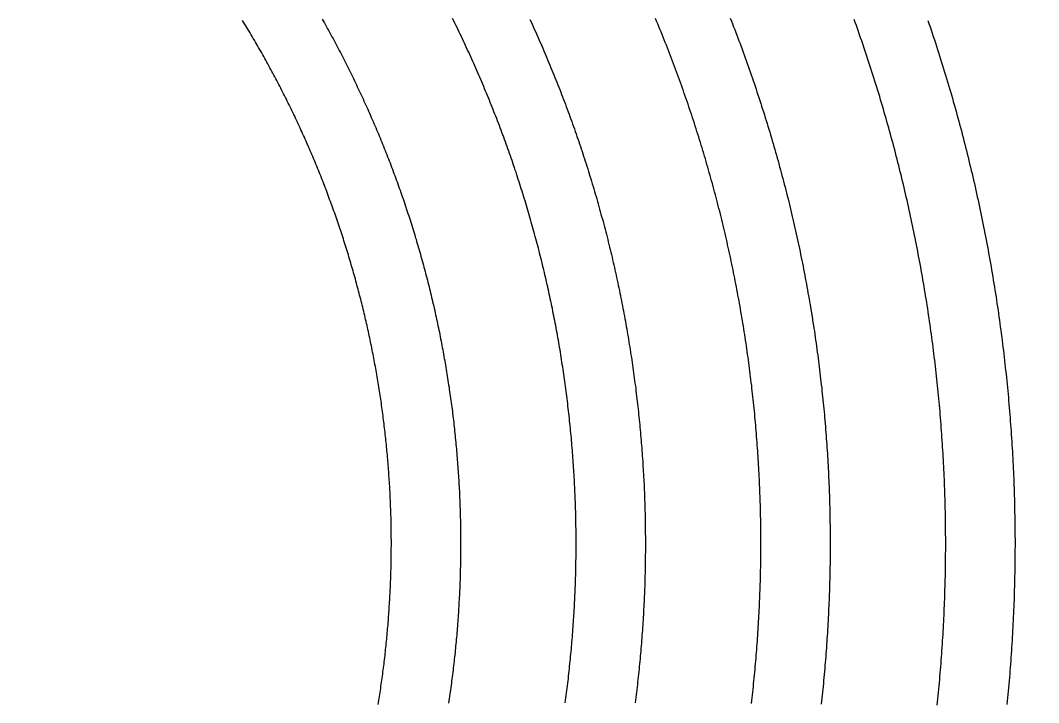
# Model space of a CAD drawing. Header units: inches. Extents: x -43479 to 56521, y -44741 to 59530.
# Drawn here: x -8655 to -6892, y 38943 to 40124 of the extents above; entities that cross this region are included whole.
import ezdxf

# ---------------------------------------------------------------- set-up
doc = ezdxf.new("R2010")
doc.units = ezdxf.units.IN
doc.header["$MEASUREMENT"] = 0

# ---------------------------------------------------------------- blocks, each defined once
blk = doc.blocks.new('kanishk_spiralEditV1')
for points in [[(107.7, 476.3), (105.8, 481.9), (103.9, 487.5), (102, 493), (100.2, 498.6), (98.3, 504.2), (96.5, 509.8), (94.6, 515.4), (92.8, 521), (91, 526.6), (89.2, 532.2), (87.5, 537.8), (85.7, 543.4), (83.9, 549), (82.2, 554.6), (80.5, 560.2), (78.7, 565.8), (77, 571.4), (75.3, 577.1), (73.6, 582.7), (72, 588.3), (70.3, 594), (68.7, 599.6), (67, 605.3), (65.4, 610.9), (63.8, 616.6), (62.2, 622.2), (60.6, 627.9), (59, 633.5), (57.4, 639.2), (55.9, 644.9), (54.4, 650.5), (52.8, 656.2), (51.3, 661.9), (49.8, 667.5), (48.3, 673.2), (46.8, 678.9), (45.4, 684.6), (43.9, 690.3), (42.4, 696), (41, 701.7), (39.6, 707.4), (38.2, 713.1), (36.8, 718.8), (35.4, 724.5), (34, 730.2), (32.7, 735.9), (31.3, 741.6), (30, 747.3), (28.6, 753), (27.3, 758.8), (26, 764.5), (24.7, 770.2), (23.5, 775.9), (22.2, 781.7), (20.9, 787.4), (19.7, 793.1), (18.5, 798.9), (17.2, 804.6), (16, 810.4), (14.8, 816.1), (13.7, 821.9), (12.5, 827.6), (11.3, 833.4), (10.2, 839.1), (9.1, 844.9), (7.9, 850.6), (6.8, 856.4), (5.7, 862.2), (4.6, 867.9), (3.6, 873.7), (2.5, 879.5), (1.5, 885.2), (0.4, 891), (-0.6, 896.8), (-1.6, 902.6), (-2.6, 908.3), (-3.6, 914.1), (-4.6, 919.9), (-5.5, 925.7), (-6.5, 931.5), (-7.4, 937.3), (-8.4, 943), (-9.3, 948.8), (-10.2, 954.6), (-11.1, 960.4), (-11.9, 966.2), (-12.8, 972), (-13.7, 977.8), (-14.5, 983.6), (-15.3, 989.4), (-16.2, 995.2), (-17, 1001), (-17.7, 1006.8), (-18.5, 1012.6), (-19.3, 1018.4), (-20.1, 1024.3), (-20.8, 1030.1), (-21.5, 1035.9), (-22.3, 1041.7), (-23, 1047.5), (-23.7, 1053.3), (-24.3, 1059.2), (-25, 1065), (-25.7, 1070.8), (-26.3, 1076.6), (-26.9, 1082.4), (-27.6, 1088.3), (-28.2, 1094.1), (-28.8, 1099.9), (-29.4, 1105.7), (-29.9, 1111.6), (-30.5, 1117.4), (-31, 1123.2), (-31.6, 1129.1), (-32.1, 1134.9), (-32.6, 1140.7), (-33.1, 1146.6), (-33.6, 1152.4), (-34.1, 1158.2), (-34.5, 1164.1), (-35, 1169.9), (-35.4, 1175.7), (-35.9, 1181.6), (-36.3, 1187.4), (-36.7, 1193.3), (-37.1, 1199.1), (-37.4, 1204.9), (-37.8, 1210.8), (-38.2, 1216.6), (-38.5, 1222.5), (-38.8, 1228.3), (-39.1, 1234.2), (-39.4, 1240), (-39.7, 1245.8), (-40, 1251.7), (-40.3, 1257.5), (-40.5, 1263.4), (-40.8, 1269.2), (-41, 1275.1), (-41.2, 1280.9), (-41.4, 1286.8), (-41.6, 1292.6), (-41.8, 1298.5), (-42, 1304.3), (-42.1, 1310.2), (-42.3, 1316), (-42.4, 1321.8), (-42.5, 1327.7), (-42.6, 1333.5), (-42.7, 1339.4), (-42.8, 1345.2), (-42.9, 1351.1), (-43, 1356.9), (-43, 1362.8), (-43, 1368.6), (-43.1, 1374.5), (-43.1, 1380.3), (-43.1, 1386.2), (-43, 1392), (-43, 1397.9), (-43, 1403.7), (-42.9, 1409.5), (-42.9, 1415.4), (-42.8, 1421.2), (-42.7, 1427.1), (-42.6, 1432.9), (-42.5, 1438.8), (-42.4, 1444.6), (-42.2, 1450.4), (-42.1, 1456.3), (-41.9, 1462.1), (-41.7, 1468), (-41.6, 1473.8), (-41.4, 1479.7), (-41.1, 1485.5), (-40.9, 1491.3), (-40.7, 1497.2), (-40.4, 1503), (-40.2, 1508.8), (-39.9, 1514.7), (-39.6, 1520.5), (-39.3, 1526.3), (-39, 1532.2), (-38.7, 1538), (-38.4, 1543.8), (-38, 1549.7), (-37.7, 1555.5), (-37.3, 1561.3), (-36.9, 1567.1), (-36.5, 1573), (-36.1, 1578.8), (-35.7, 1584.6), (-35.3, 1590.4), (-34.8, 1596.3), (-34.4, 1602.1), (-33.9, 1607.9), (-33.4, 1613.7), (-32.9, 1619.5), (-32.4, 1625.4), (-31.9, 1631.2), (-31.4, 1637), (-30.8, 1642.8), (-30.3, 1648.6), (-29.7, 1654.4), (-29.2, 1660.2)], [(449.8, 472.8), (447.9, 477.6), (446, 482.5), (444.1, 487.3), (442.2, 492.2), (440.4, 497.1), (438.5, 501.9), (436.7, 506.8), (434.8, 511.7), (433, 516.6), (431.2, 521.5), (429.4, 526.4), (427.6, 531.3), (425.8, 536.2), (424, 541.1), (422.3, 546), (420.5, 550.9), (418.8, 555.8), (417, 560.7), (415.3, 565.6), (413.6, 570.6), (411.9, 575.5), (410.2, 580.4), (408.5, 585.3), (406.9, 590.3), (405.2, 595.2), (403.6, 600.2), (401.9, 605.1), (400.3, 610.1), (398.7, 615), (397.1, 620), (395.5, 624.9), (393.9, 629.9), (392.3, 634.9), (390.7, 639.8), (389.2, 644.8), (387.6, 649.8), (386.1, 654.7), (384.6, 659.7), (383.1, 664.7), (381.6, 669.7), (380.1, 674.7), (378.6, 679.7), (377.1, 684.7), (375.7, 689.7), (374.2, 694.7), (372.8, 699.7), (371.3, 704.7), (369.9, 709.7), (368.5, 714.7), (367.1, 719.7), (365.7, 724.7), (364.4, 729.7), (363, 734.8), (361.6, 739.8), (360.3, 744.8), (359, 749.9), (357.6, 754.9), (356.3, 759.9), (355, 765), (353.7, 770), (352.5, 775), (351.2, 780.1), (349.9, 785.1), (348.7, 790.2), (347.4, 795.2), (346.2, 800.3), (345, 805.4), (343.8, 810.4), (342.6, 815.5), (341.4, 820.5), (340.2, 825.6), (339.1, 830.7), (337.9, 835.7), (336.8, 840.8), (335.7, 845.9), (334.5, 851), (333.4, 856.1), (332.3, 861.1), (331.2, 866.2), (330.2, 871.3), (329.1, 876.4), (328, 881.5), (327, 886.6), (326, 891.7), (324.9, 896.8), (323.9, 901.9), (322.9, 907), (321.9, 912.1), (320.9, 917.2), (320, 922.3), (319, 927.4), (318.1, 932.5), (317.1, 937.6), (316.2, 942.7), (315.3, 947.8), (314.4, 952.9), (313.5, 958.1), (312.6, 963.2), (311.7, 968.3), (310.9, 973.4), (310, 978.5), (309.2, 983.7), (308.3, 988.8), (307.5, 993.9), (306.7, 999), (305.9, 1004.2), (305.1, 1009.3), (304.3, 1014.4), (303.6, 1019.6), (302.8, 1024.7), (302.1, 1029.9), (301.3, 1035), (300.6, 1040.1), (299.9, 1045.3), (299.2, 1050.4), (298.5, 1055.6), (297.8, 1060.7), (297.2, 1065.9), (296.5, 1071), (295.9, 1076.2), (295.2, 1081.3), (294.6, 1086.5), (294, 1091.6), (293.4, 1096.8), (292.8, 1101.9), (292.2, 1107.1), (291.6, 1112.2), (291.1, 1117.4), (290.5, 1122.5), (290, 1127.7), (289.5, 1132.9), (288.9, 1138), (288.4, 1143.2), (287.9, 1148.4), (287.5, 1153.5), (287, 1158.7), (286.5, 1163.8), (286.1, 1169), (285.6, 1174.2), (285.2, 1179.3), (284.8, 1184.5), (284.4, 1189.7), (284, 1194.9), (283.6, 1200), (283.2, 1205.2), (282.8, 1210.4), (282.5, 1215.5), (282.1, 1220.7), (281.8, 1225.9), (281.5, 1231.1), (281.2, 1236.2), (280.9, 1241.4), (280.6, 1246.6), (280.3, 1251.7), (280, 1256.9), (279.8, 1262.1), (279.5, 1267.3), (279.3, 1272.5), (279.1, 1277.6), (278.9, 1282.8), (278.7, 1288), (278.5, 1293.2), (278.3, 1298.3), (278.1, 1303.5), (278, 1308.7), (277.8, 1313.9), (277.7, 1319), (277.5, 1324.2), (277.4, 1329.4), (277.3, 1334.6), (277.2, 1339.8), (277.2, 1344.9), (277.1, 1350.1), (277, 1355.3), (277, 1360.5), (276.9, 1365.6), (276.9, 1370.8), (276.9, 1376), (276.9, 1381.2), (276.9, 1386.3), (276.9, 1391.5), (276.9, 1396.7), (277, 1401.9), (277, 1407), (277.1, 1412.2), (277.1, 1417.4), (277.2, 1422.6), (277.3, 1427.7), (277.4, 1432.9), (277.5, 1438.1), (277.6, 1443.3), (277.8, 1448.4), (277.9, 1453.6), (278.1, 1458.8), (278.2, 1464), (278.4, 1469.1), (278.6, 1474.3), (278.8, 1479.5), (279, 1484.6), (279.2, 1489.8), (279.5, 1495), (279.7, 1500.1), (280, 1505.3), (280.2, 1510.5), (280.5, 1515.6), (280.8, 1520.8), (281.1, 1525.9), (281.4, 1531.1), (281.7, 1536.3), (282, 1541.4), (282.4, 1546.6), (282.7, 1551.7), (283.1, 1556.9), (283.4, 1562), (283.8, 1567.2), (284.2, 1572.4), (284.6, 1577.5), (285, 1582.7), (285.5, 1587.8), (285.9, 1593), (286.3, 1598.1), (286.8, 1603.3), (287.3, 1608.4), (287.8, 1613.5), (288.2, 1618.7), (288.7, 1623.8), (289.3, 1629), (289.8, 1634.1), (290.3, 1639.2), (290.9, 1644.4), (291.4, 1649.5), (292, 1654.7), (292.6, 1659.8)], [(796.8, 474.8), (794.8, 478.9), (793, 483.1), (791.1, 487.2), (789.2, 491.3), (787.3, 495.5), (785.4, 499.6), (783.6, 503.8), (781.7, 508), (779.9, 512.1), (778.1, 516.3), (776.3, 520.5), (774.5, 524.6), (772.7, 528.8), (770.9, 533), (769.1, 537.2), (767.3, 541.4), (765.5, 545.6), (763.8, 549.8), (762, 554), (760.3, 558.2), (758.6, 562.4), (756.8, 566.6), (755.1, 570.8), (753.4, 575), (751.7, 579.2), (750, 583.5), (748.4, 587.7), (746.7, 591.9), (745, 596.1), (743.4, 600.4), (741.8, 604.6), (740.1, 608.9), (738.5, 613.1), (736.9, 617.4), (735.3, 621.6), (733.7, 625.9), (732.1, 630.1), (730.5, 634.4), (729, 638.7), (727.4, 642.9), (725.8, 647.2), (724.3, 651.5), (722.8, 655.7), (721.2, 660), (719.7, 664.3), (718.2, 668.6), (716.7, 672.9), (715.2, 677.2), (713.8, 681.5), (712.3, 685.8), (710.8, 690.1), (709.4, 694.4), (707.9, 698.7), (706.5, 703), (705.1, 707.3), (703.7, 711.6), (702.3, 715.9), (700.9, 720.2), (699.5, 724.6), (698.1, 728.9), (696.7, 733.2), (695.4, 737.6), (694, 741.9), (692.7, 746.2), (691.3, 750.6), (690, 754.9), (688.7, 759.2), (687.4, 763.6), (686.1, 767.9), (684.8, 772.3), (683.5, 776.6), (682.3, 781), (681, 785.4), (679.8, 789.7), (678.5, 794.1), (677.3, 798.4), (676.1, 802.8), (674.9, 807.2), (673.7, 811.6), (672.5, 815.9), (671.3, 820.3), (670.1, 824.7), (668.9, 829.1), (667.8, 833.5), (666.6, 837.8), (665.5, 842.2), (664.4, 846.6), (663.2, 851), (662.1, 855.4), (661, 859.8), (659.9, 864.2), (658.8, 868.6), (657.8, 873), (656.7, 877.4), (655.7, 881.8), (654.6, 886.2), (653.6, 890.6), (652.5, 895.1), (651.5, 899.5), (650.5, 903.9), (649.5, 908.3), (648.5, 912.7), (647.5, 917.1), (646.6, 921.6), (645.6, 926), (644.7, 930.4), (643.7, 934.9), (642.8, 939.3), (641.9, 943.7), (640.9, 948.2), (640, 952.6), (639.1, 957), (638.2, 961.5), (637.4, 965.9), (636.5, 970.4), (635.6, 974.8), (634.8, 979.2), (633.9, 983.7), (633.1, 988.1), (632.3, 992.6), (631.5, 997), (630.7, 1001.5), (629.9, 1006), (629.1, 1010.4), (628.3, 1014.9), (627.6, 1019.3), (626.8, 1023.8), (626, 1028.3), (625.3, 1032.7), (624.6, 1037.2), (623.9, 1041.6), (623.2, 1046.1), (622.5, 1050.6), (621.8, 1055.1), (621.1, 1059.5), (620.4, 1064), (619.7, 1068.5), (619.1, 1072.9), (618.4, 1077.4), (617.8, 1081.9), (617.2, 1086.4), (616.6, 1090.9), (616, 1095.3), (615.4, 1099.8), (614.8, 1104.3), (614.2, 1108.8), (613.6, 1113.3), (613.1, 1117.8), (612.5, 1122.2), (612, 1126.7), (611.5, 1131.2), (610.9, 1135.7), (610.4, 1140.2), (609.9, 1144.7), (609.4, 1149.2), (608.9, 1153.7), (608.5, 1158.2), (608, 1162.7), (607.5, 1167.1), (607.1, 1171.6), (606.7, 1176.1), (606.2, 1180.6), (605.8, 1185.1), (605.4, 1189.6), (605, 1194.1), (604.6, 1198.6), (604.2, 1203.1), (603.9, 1207.6), (603.5, 1212.1), (603.2, 1216.6), (602.8, 1221.1), (602.5, 1225.6), (602.2, 1230.1), (601.8, 1234.6), (601.5, 1239.1), (601.2, 1243.6), (601, 1248.2), (600.7, 1252.7), (600.4, 1257.2), (600.2, 1261.7), (599.9, 1266.2), (599.7, 1270.7), (599.4, 1275.2), (599.2, 1279.7), (599, 1284.2), (598.8, 1288.7), (598.6, 1293.2), (598.4, 1297.7), (598.3, 1302.2), (598.1, 1306.7), (598, 1311.2), (597.8, 1315.8), (597.7, 1320.3), (597.6, 1324.8), (597.4, 1329.3), (597.3, 1333.8), (597.2, 1338.3), (597.1, 1342.8), (597.1, 1347.3), (597, 1351.8), (596.9, 1356.3), (596.9, 1360.8), (596.9, 1365.3), (596.8, 1369.8), (596.8, 1374.4), (596.8, 1378.9), (596.8, 1383.4), (596.8, 1387.9), (596.8, 1392.4), (596.8, 1396.9), (596.9, 1401.4), (596.9, 1405.9), (597, 1410.4), (597, 1414.9), (597.1, 1419.4), (597.2, 1423.9), (597.3, 1428.4), (597.4, 1432.9), (597.5, 1437.4), (597.6, 1441.9), (597.8, 1446.4), (597.9, 1450.9), (598, 1455.4), (598.2, 1459.9), (598.4, 1464.4), (598.5, 1468.9), (598.7, 1473.4), (598.9, 1477.9), (599.1, 1482.4), (599.4, 1486.9), (599.6, 1491.4), (599.8, 1495.9), (600.1, 1500.4), (600.3, 1504.9), (600.6, 1509.4), (600.8, 1513.9), (601.1, 1518.4), (601.4, 1522.9), (601.7, 1527.4), (602, 1531.8), (602.3, 1536.3), (602.7, 1540.8), (603, 1545.3), (603.4, 1549.8), (603.7, 1554.3), (604.1, 1558.8), (604.4, 1563.2), (604.8, 1567.7), (605.2, 1572.2), (605.6, 1576.7), (606, 1581.2), (606.5, 1585.6), (606.9, 1590.1), (607.3, 1594.6), (607.8, 1599.1), (608.2, 1603.5), (608.7, 1608), (609.2, 1612.5), (609.7, 1616.9), (610.2, 1621.4), (610.7, 1625.9), (611.2, 1630.3), (611.7, 1634.8), (612.2, 1639.3), (612.8, 1643.7), (613.3, 1648.2), (613.9, 1652.6), (614.5, 1657.1)], [(1156.4, 474), (1154.5, 477.3), (1152.6, 480.7), (1150.7, 484.1), (1148.8, 487.5), (1146.9, 490.9), (1145.1, 494.3), (1143.2, 497.8), (1141.3, 501.2), (1139.5, 504.6), (1137.6, 508), (1135.8, 511.4), (1133.9, 514.9), (1132.1, 518.3), (1130.3, 521.7), (1128.5, 525.2), (1126.7, 528.6), (1124.9, 532.1), (1123.1, 535.5), (1121.3, 539), (1119.5, 542.4), (1117.8, 545.9), (1116, 549.4), (1114.3, 552.8), (1112.5, 556.3), (1110.8, 559.8), (1109, 563.3), (1107.3, 566.7), (1105.6, 570.2), (1103.9, 573.7), (1102.2, 577.2), (1100.5, 580.7), (1098.8, 584.2), (1097.1, 587.7), (1095.5, 591.2), (1093.8, 594.7), (1092.1, 598.2), (1090.5, 601.8), (1088.9, 605.3), (1087.2, 608.8), (1085.6, 612.3), (1084, 615.9), (1082.4, 619.4), (1080.8, 622.9), (1079.2, 626.5), (1077.6, 630), (1076, 633.6), (1074.4, 637.1), (1072.8, 640.7), (1071.3, 644.2), (1069.7, 647.8), (1068.2, 651.3), (1066.7, 654.9), (1065.1, 658.5), (1063.6, 662), (1062.1, 665.6), (1060.6, 669.2), (1059.1, 672.8), (1057.6, 676.3), (1056.1, 679.9), (1054.6, 683.5), (1053.2, 687.1), (1051.7, 690.7), (1050.3, 694.3), (1048.8, 697.9), (1047.4, 701.5), (1045.9, 705.1), (1044.5, 708.7), (1043.1, 712.3), (1041.7, 715.9), (1040.3, 719.5), (1038.9, 723.1), (1037.5, 726.8), (1036.1, 730.4), (1034.8, 734), (1033.4, 737.6), (1032.1, 741.3), (1030.7, 744.9), (1029.4, 748.5), (1028, 752.2), (1026.7, 755.8), (1025.4, 759.5), (1024.1, 763.1), (1022.8, 766.8), (1021.5, 770.4), (1020.2, 774.1), (1019, 777.7), (1017.7, 781.4), (1016.4, 785), (1015.2, 788.7), (1013.9, 792.4), (1012.7, 796), (1011.5, 799.7), (1010.2, 803.4), (1009, 807.1), (1007.8, 810.7), (1006.6, 814.4), (1005.4, 818.1), (1004.2, 821.8), (1003.1, 825.5), (1001.9, 829.2), (1000.7, 832.9), (999.6, 836.6), (998.4, 840.3), (997.3, 844), (996.2, 847.7), (995.1, 851.4), (993.9, 855.1), (992.8, 858.8), (991.7, 862.5), (990.7, 866.2), (989.6, 869.9), (988.5, 873.6), (987.4, 877.3), (986.4, 881.1), (985.3, 884.8), (984.3, 888.5), (983.2, 892.2), (982.2, 895.9), (981.2, 899.7), (980.2, 903.4), (979.2, 907.1), (978.2, 910.9), (977.2, 914.6), (976.2, 918.3), (975.3, 922.1), (974.3, 925.8), (973.3, 929.6), (972.4, 933.3), (971.4, 937.1), (970.5, 940.8), (969.6, 944.6), (968.7, 948.3), (967.8, 952.1), (966.9, 955.8), (966, 959.6), (965.1, 963.3), (964.2, 967.1), (963.3, 970.9), (962.5, 974.6), (961.6, 978.4), (960.8, 982.2), (960, 985.9), (959.1, 989.7), (958.3, 993.5), (957.5, 997.3), (956.7, 1001), (955.9, 1004.8), (955.1, 1008.6), (954.3, 1012.4), (953.5, 1016.1), (952.8, 1019.9), (952, 1023.7), (951.3, 1027.5), (950.5, 1031.3), (949.8, 1035.1), (949.1, 1038.9), (948.4, 1042.6), (947.6, 1046.4), (946.9, 1050.2), (946.3, 1054), (945.6, 1057.8), (944.9, 1061.6), (944.2, 1065.4), (943.6, 1069.2), (942.9, 1073), (942.3, 1076.8), (941.6, 1080.6), (941, 1084.4), (940.4, 1088.2), (939.8, 1092), (939.2, 1095.8), (938.6, 1099.6), (938, 1103.4), (937.4, 1107.2), (936.8, 1111.1), (936.3, 1114.9), (935.7, 1118.7), (935.1, 1122.5), (934.6, 1126.3), (934.1, 1130.1), (933.5, 1133.9), (933, 1137.8), (932.5, 1141.6), (932, 1145.4), (931.5, 1149.2), (931, 1153), (930.6, 1156.9), (930.1, 1160.7), (929.6, 1164.5), (929.2, 1168.3), (928.7, 1172.1), (928.3, 1176), (927.9, 1179.8), (927.5, 1183.6), (927, 1187.4), (926.6, 1191.3), (926.2, 1195.1), (925.9, 1198.9), (925.5, 1202.8), (925.1, 1206.6), (924.7, 1210.4), (924.4, 1214.2), (924, 1218.1), (923.7, 1221.9), (923.4, 1225.7), (923, 1229.6), (922.7, 1233.4), (922.4, 1237.2), (922.1, 1241.1), (921.8, 1244.9), (921.5, 1248.7), (921.3, 1252.6), (921, 1256.4), (920.7, 1260.3), (920.5, 1264.1), (920.2, 1267.9), (920, 1271.8), (919.8, 1275.6), (919.6, 1279.4), (919.3, 1283.3), (919.1, 1287.1), (918.9, 1290.9), (918.8, 1294.8), (918.6, 1298.6), (918.4, 1302.5), (918.2, 1306.3), (918.1, 1310.1), (917.9, 1314), (917.8, 1317.8), (917.7, 1321.7), (917.6, 1325.5), (917.4, 1329.3), (917.3, 1333.2), (917.2, 1337), (917.1, 1340.8), (917.1, 1344.7), (917, 1348.5), (916.9, 1352.4), (916.9, 1356.2), (916.8, 1360), (916.8, 1363.9), (916.7, 1367.7), (916.7, 1371.6), (916.7, 1375.4), (916.7, 1379.2), (916.7, 1383.1), (916.7, 1386.9), (916.7, 1390.7), (916.7, 1394.6), (916.8, 1398.4), (916.8, 1402.2), (916.8, 1406.1), (916.9, 1409.9), (917, 1413.8), (917, 1417.6), (917.1, 1421.4), (917.2, 1425.3), (917.3, 1429.1), (917.4, 1432.9), (917.5, 1436.8), (917.6, 1440.6), (917.7, 1444.4), (917.9, 1448.2), (918, 1452.1), (918.2, 1455.9), (918.3, 1459.7), (918.5, 1463.6), (918.7, 1467.4), (918.9, 1471.2), (919, 1475), (919.2, 1478.9), (919.5, 1482.7), (919.7, 1486.5), (919.9, 1490.4), (920.1, 1494.2), (920.4, 1498), (920.6, 1501.8), (920.9, 1505.6), (921.1, 1509.5), (921.4, 1513.3), (921.7, 1517.1), (922, 1520.9), (922.3, 1524.7), (922.6, 1528.6), (922.9, 1532.4), (923.2, 1536.2), (923.5, 1540), (923.9, 1543.8), (924.2, 1547.6), (924.5, 1551.4), (924.9, 1555.2), (925.3, 1559.1), (925.6, 1562.9), (926, 1566.7), (926.4, 1570.5), (926.8, 1574.3), (927.2, 1578.1), (927.6, 1581.9), (928.1, 1585.7), (928.5, 1589.5), (928.9, 1593.3), (929.4, 1597.1), (929.8, 1600.9), (930.3, 1604.7), (930.8, 1608.5), (931.2, 1612.3), (931.7, 1616.1), (932.2, 1619.9), (932.7, 1623.6), (933.2, 1627.4), (933.7, 1631.2), (934.3, 1635), (934.8, 1638.8), (935.3, 1642.6), (935.9, 1646.4), (936.5, 1650.1), (937, 1653.9), (937.6, 1657.7)], [(1059.5, 1660.5), (1058.9, 1657), (1058.3, 1653.5), (1057.8, 1650), (1057.2, 1646.4), (1056.7, 1642.9), (1056.1, 1639.4), (1055.6, 1635.9), (1055.1, 1632.3), (1054.6, 1628.8), (1054, 1625.3), (1053.5, 1621.7), (1053, 1618.2), (1052.5, 1614.6), (1052.1, 1611.1), (1051.6, 1607.6), (1051.1, 1604), (1050.7, 1600.5), (1050.2, 1596.9), (1049.8, 1593.4), (1049.3, 1589.8), (1048.9, 1586.3), (1048.5, 1582.8), (1048, 1579.2), (1047.6, 1575.7), (1047.2, 1572.1), (1046.8, 1568.5), (1046.5, 1565), (1046.1, 1561.4), (1045.7, 1557.9), (1045.3, 1554.3), (1045, 1550.8), (1044.6, 1547.2), (1044.3, 1543.7), (1044, 1540.1), (1043.6, 1536.5), (1043.3, 1533), (1043, 1529.4), (1042.7, 1525.8), (1042.4, 1522.3), (1042.1, 1518.7), (1041.8, 1515.1), (1041.5, 1511.6), (1041.3, 1508), (1041, 1504.4), (1040.8, 1500.9), (1040.5, 1497.3), (1040.3, 1493.7), (1040.1, 1490.2), (1039.8, 1486.6), (1039.6, 1483), (1039.4, 1479.4), (1039.2, 1475.9), (1039, 1472.3), (1038.8, 1468.7), (1038.7, 1465.1), (1038.5, 1461.6), (1038.3, 1458), (1038.2, 1454.4), (1038, 1450.8), (1037.9, 1447.2), (1037.7, 1443.7), (1037.6, 1440.1), (1037.5, 1436.5), (1037.4, 1432.9), (1037.3, 1429.3), (1037.2, 1425.8), (1037.1, 1422.2), (1037, 1418.6), (1037, 1415), (1036.9, 1411.4), (1036.8, 1407.8), (1036.8, 1404.3), (1036.7, 1400.7), (1036.7, 1397.1), (1036.7, 1393.5), (1036.7, 1389.9), (1036.6, 1386.3), (1036.6, 1382.7), (1036.6, 1379.2), (1036.6, 1375.6), (1036.7, 1372), (1036.7, 1368.4), (1036.7, 1364.8), (1036.8, 1361.2), (1036.8, 1357.6), (1036.9, 1354), (1036.9, 1350.5), (1037, 1346.9), (1037.1, 1343.3), (1037.2, 1339.7), (1037.2, 1336.1), (1037.3, 1332.5), (1037.5, 1328.9), (1037.6, 1325.3), (1037.7, 1321.8), (1037.8, 1318.2), (1038, 1314.6), (1038.1, 1311), (1038.3, 1307.4), (1038.4, 1303.8), (1038.6, 1300.2), (1038.8, 1296.6), (1038.9, 1293.1), (1039.1, 1289.5), (1039.3, 1285.9), (1039.5, 1282.3), (1039.8, 1278.7), (1040, 1275.1), (1040.2, 1271.5), (1040.4, 1268), (1040.7, 1264.4), (1040.9, 1260.8), (1041.2, 1257.2), (1041.5, 1253.6), (1041.7, 1250), (1042, 1246.5), (1042.3, 1242.9), (1042.6, 1239.3), (1042.9, 1235.7), (1043.2, 1232.1), (1043.5, 1228.5), (1043.9, 1225), (1044.2, 1221.4), (1044.5, 1217.8), (1044.9, 1214.2), (1045.2, 1210.6), (1045.6, 1207.1), (1046, 1203.5), (1046.3, 1199.9), (1046.7, 1196.3), (1047.1, 1192.8), (1047.5, 1189.2), (1047.9, 1185.6), (1048.3, 1182), (1048.8, 1178.5), (1049.2, 1174.9), (1049.6, 1171.3), (1050.1, 1167.7), (1050.5, 1164.2), (1051, 1160.6), (1051.5, 1157), (1051.9, 1153.5), (1052.4, 1149.9), (1052.9, 1146.3), (1053.4, 1142.8), (1053.9, 1139.2), (1054.4, 1135.6), (1055, 1132.1), (1055.5, 1128.5), (1056, 1124.9), (1056.6, 1121.4), (1057.1, 1117.8), (1057.7, 1114.3), (1058.2, 1110.7), (1058.8, 1107.1), (1059.4, 1103.6), (1060, 1100), (1060.6, 1096.5), (1061.2, 1092.9), (1061.8, 1089.4), (1062.4, 1085.8), (1063, 1082.3), (1063.7, 1078.7), (1064.3, 1075.2), (1065, 1071.6), (1065.6, 1068.1), (1066.3, 1064.5), (1067, 1061), (1067.6, 1057.5), (1068.3, 1053.9), (1069, 1050.4), (1069.7, 1046.8), (1070.4, 1043.3), (1071.1, 1039.8), (1071.9, 1036.2), (1072.6, 1032.7), (1073.3, 1029.2), (1074.1, 1025.6), (1074.8, 1022.1), (1075.6, 1018.6), (1076.4, 1015), (1077.1, 1011.5), (1077.9, 1008), (1078.7, 1004.5), (1079.5, 1001), (1080.3, 997.4), (1081.1, 993.9), (1082, 990.4), (1082.8, 986.9), (1083.6, 983.4), (1084.5, 979.9), (1085.3, 976.4), (1086.2, 972.8), (1087, 969.3), (1087.9, 965.8), (1088.8, 962.3), (1089.7, 958.8), (1090.6, 955.3), (1091.5, 951.8), (1092.4, 948.3), (1093.3, 944.8), (1094.2, 941.3), (1095.1, 937.9), (1096.1, 934.4), (1097, 930.9), (1098, 927.4), (1098.9, 923.9), (1099.9, 920.4), (1100.9, 916.9), (1101.9, 913.5), (1102.9, 910), (1103.9, 906.5), (1104.9, 903), (1105.9, 899.6), (1106.9, 896.1), (1107.9, 892.6), (1108.9, 889.2), (1110, 885.7), (1111, 882.2), (1112.1, 878.8), (1113.2, 875.3), (1114.2, 871.9), (1115.3, 868.4), (1116.4, 864.9), (1117.5, 861.5), (1118.6, 858), (1119.7, 854.6), (1120.8, 851.2), (1121.9, 847.7), (1123.1, 844.3), (1124.2, 840.8), (1125.3, 837.4), (1126.5, 834), (1127.6, 830.5), (1128.8, 827.1), (1130, 823.7), (1131.2, 820.3), (1132.3, 816.8), (1133.5, 813.4), (1134.7, 810), (1136, 806.6), (1137.2, 803.2), (1138.4, 799.8), (1139.6, 796.4), (1140.9, 793), (1142.1, 789.6), (1143.4, 786.2), (1144.6, 782.8), (1145.9, 779.4), (1147.2, 776), (1148.4, 772.6), (1149.7, 769.2), (1151, 765.8), (1152.3, 762.4), (1153.6, 759), (1154.9, 755.7), (1156.3, 752.3), (1157.6, 748.9), (1158.9, 745.5), (1160.3, 742.2), (1161.6, 738.8), (1163, 735.4), (1164.4, 732.1), (1165.7, 728.7), (1167.1, 725.4), (1168.5, 722), (1169.9, 718.7), (1171.3, 715.3), (1172.7, 712), (1174.1, 708.6), (1175.6, 705.3), (1177, 702), (1178.4, 698.6), (1179.9, 695.3), (1181.3, 692), (1182.8, 688.6), (1184.2, 685.3), (1185.7, 682), (1187.2, 678.7), (1188.7, 675.4), (1190.2, 672.1), (1191.7, 668.8), (1193.2, 665.5), (1194.7, 662.2), (1196.2, 658.9), (1197.8, 655.6), (1199.3, 652.3), (1200.8, 649), (1202.4, 645.7), (1203.9, 642.4), (1205.5, 639.1), (1207.1, 635.9), (1208.7, 632.6), (1210.2, 629.3), (1211.8, 626.1), (1213.4, 622.8), (1215, 619.5), (1216.7, 616.3), (1218.3, 613), (1219.9, 609.8), (1221.5, 606.5), (1223.2, 603.3), (1224.8, 600), (1226.5, 596.8), (1228.1, 593.6), (1229.8, 590.3), (1231.5, 587.1), (1233.2, 583.9), (1234.8, 580.6), (1236.5, 577.4), (1238.2, 574.2), (1240, 571), (1241.7, 567.8), (1243.4, 564.6), (1245.1, 561.4), (1246.9, 558.2), (1248.6, 555), (1250.4, 551.8), (1252.1, 548.6), (1253.9, 545.4), (1255.6, 542.2), (1257.4, 539.1), (1259.2, 535.9), (1261, 532.7), (1262.8, 529.6), (1264.6, 526.4), (1266.4, 523.2), (1268.2, 520.1), (1270.1, 516.9), (1271.9, 513.8), (1273.7, 510.6), (1275.6, 507.5), (1277.4, 504.4), (1279.3, 501.2), (1281.1, 498.1), (1283, 495), (1284.9, 491.8), (1286.8, 488.7), (1288.7, 485.6), (1290.6, 482.5), (1292.5, 479.4), (1294.4, 476.3)], [(735.5, 1657.2), (734.9, 1653), (734.4, 1648.8), (733.8, 1644.6), (733.3, 1640.3), (732.7, 1636.1), (732.2, 1631.9), (731.7, 1627.7), (731.2, 1623.5), (730.7, 1619.3), (730.2, 1615.1), (729.7, 1610.9), (729.2, 1606.6), (728.8, 1602.4), (728.3, 1598.2), (727.9, 1594), (727.4, 1589.8), (727, 1585.5), (726.6, 1581.3), (726.2, 1577.1), (725.8, 1572.9), (725.4, 1568.6), (725, 1564.4), (724.6, 1560.2), (724.2, 1556), (723.9, 1551.7), (723.5, 1547.5), (723.2, 1543.3), (722.8, 1539), (722.5, 1534.8), (722.2, 1530.6), (721.9, 1526.3), (721.6, 1522.1), (721.3, 1517.8), (721, 1513.6), (720.8, 1509.4), (720.5, 1505.1), (720.2, 1500.9), (720, 1496.6), (719.8, 1492.4), (719.5, 1488.1), (719.3, 1483.9), (719.1, 1479.7), (718.9, 1475.4), (718.7, 1471.2), (718.5, 1466.9), (718.4, 1462.7), (718.2, 1458.4), (718, 1454.2), (717.9, 1449.9), (717.8, 1445.7), (717.6, 1441.4), (717.5, 1437.2), (717.4, 1432.9), (717.3, 1428.7), (717.2, 1424.4), (717.1, 1420.2), (717, 1415.9), (717, 1411.7), (716.9, 1407.4), (716.9, 1403.1), (716.8, 1398.9), (716.8, 1394.6), (716.8, 1390.4), (716.8, 1386.1), (716.8, 1381.9), (716.8, 1377.6), (716.8, 1373.4), (716.8, 1369.1), (716.8, 1364.8), (716.9, 1360.6), (716.9, 1356.3), (717, 1352.1), (717, 1347.8), (717.1, 1343.6), (717.2, 1339.3), (717.3, 1335.1), (717.4, 1330.8), (717.5, 1326.5), (717.6, 1322.3), (717.8, 1318), (717.9, 1313.8), (718, 1309.5), (718.2, 1305.3), (718.4, 1301), (718.5, 1296.7), (718.7, 1292.5), (718.9, 1288.2), (719.1, 1284), (719.3, 1279.7), (719.6, 1275.5), (719.8, 1271.2), (720, 1267), (720.3, 1262.7), (720.5, 1258.4), (720.8, 1254.2), (721.1, 1249.9), (721.3, 1245.7), (721.6, 1241.4), (721.9, 1237.2), (722.2, 1232.9), (722.5, 1228.7), (722.9, 1224.4), (723.2, 1220.2), (723.6, 1215.9), (723.9, 1211.7), (724.3, 1207.4), (724.6, 1203.2), (725, 1198.9), (725.4, 1194.7), (725.8, 1190.4), (726.2, 1186.2), (726.6, 1181.9), (727.1, 1177.7), (727.5, 1173.4), (727.9, 1169.2), (728.4, 1165), (728.8, 1160.7), (729.3, 1156.5), (729.8, 1152.2), (730.3, 1148), (730.8, 1143.8), (731.3, 1139.5), (731.8, 1135.3), (732.3, 1131), (732.8, 1126.8), (733.4, 1122.6), (733.9, 1118.3), (734.5, 1114.1), (735.1, 1109.9), (735.6, 1105.6), (736.2, 1101.4), (736.8, 1097.2), (737.4, 1093), (738, 1088.7), (738.6, 1084.5), (739.3, 1080.3), (739.9, 1076.1), (740.6, 1071.8), (741.2, 1067.6), (741.9, 1063.4), (742.5, 1059.2), (743.2, 1055), (743.9, 1050.7), (744.6, 1046.5), (745.3, 1042.3), (746, 1038.1), (746.8, 1033.9), (747.5, 1029.7), (748.3, 1025.5), (749, 1021.3), (749.8, 1017.1), (750.5, 1012.8), (751.3, 1008.6), (752.1, 1004.4), (752.9, 1000.2), (753.7, 996), (754.5, 991.8), (755.4, 987.6), (756.2, 983.5), (757, 979.3), (757.9, 975.1), (758.7, 970.9), (759.6, 966.7), (760.5, 962.5), (761.4, 958.3), (762.3, 954.1), (763.2, 950), (764.1, 945.8), (765, 941.6), (765.9, 937.4), (766.9, 933.2), (767.8, 929.1), (768.8, 924.9), (769.7, 920.7), (770.7, 916.6), (771.7, 912.4), (772.7, 908.2), (773.7, 904.1), (774.7, 899.9), (775.7, 895.7), (776.7, 891.6), (777.8, 887.4), (778.8, 883.3), (779.9, 879.1), (780.9, 875), (782, 870.8), (783.1, 866.7), (784.2, 862.6), (785.3, 858.4), (786.4, 854.3), (787.5, 850.1), (788.6, 846), (789.7, 841.9), (790.9, 837.7), (792, 833.6), (793.2, 829.5), (794.4, 825.4), (795.5, 821.2), (796.7, 817.1), (797.9, 813), (799.1, 808.9), (800.3, 804.8), (801.5, 800.7), (802.8, 796.6), (804, 792.5), (805.2, 788.4), (806.5, 784.3), (807.8, 780.2), (809, 776.1), (810.3, 772), (811.6, 767.9), (812.9, 763.8), (814.2, 759.7), (815.5, 755.6), (816.8, 751.5), (818.2, 747.5), (819.5, 743.4), (820.8, 739.3), (822.2, 735.3), (823.6, 731.2), (824.9, 727.1), (826.3, 723.1), (827.7, 719), (829.1, 714.9), (830.5, 710.9), (831.9, 706.8), (833.4, 702.8), (834.8, 698.7), (836.2, 694.7), (837.7, 690.7), (839.2, 686.6), (840.6, 682.6), (842.1, 678.6), (843.6, 674.5), (845.1, 670.5), (846.6, 666.5), (848.1, 662.5), (849.6, 658.4), (851.1, 654.4), (852.7, 650.4), (854.2, 646.4), (855.8, 642.4), (857.3, 638.4), (858.9, 634.4), (860.5, 630.4), (862.1, 626.4), (863.7, 622.4), (865.3, 618.5), (866.9, 614.5), (868.5, 610.5), (870.1, 606.5), (871.8, 602.5), (873.4, 598.6), (875.1, 594.6), (876.7, 590.6), (878.4, 586.7), (880.1, 582.7), (881.8, 578.8), (883.5, 574.8), (885.2, 570.9), (886.9, 566.9), (888.6, 563), (890.3, 559.1), (892.1, 555.1), (893.8, 551.2), (895.6, 547.3), (897.3, 543.3), (899.1, 539.4), (900.9, 535.5), (902.7, 531.6), (904.5, 527.7), (906.3, 523.8), (908.1, 519.9), (909.9, 516), (911.7, 512.1), (913.6, 508.2), (915.4, 504.3), (917.3, 500.4), (919.1, 496.5), (921, 492.7), (922.9, 488.8), (924.8, 484.9), (926.7, 481.1), (928.6, 477.2), (930.5, 473.3)], [(413.2, 1658.5), (412.6, 1653.6), (412, 1648.7), (411.5, 1643.9), (410.9, 1639), (410.4, 1634.1), (409.9, 1629.2), (409.4, 1624.3), (408.9, 1619.4), (408.4, 1614.5), (407.9, 1609.6), (407.4, 1604.8), (407, 1599.9), (406.5, 1595), (406.1, 1590.1), (405.6, 1585.2), (405.2, 1580.3), (404.8, 1575.4), (404.4, 1570.5), (404, 1565.6), (403.7, 1560.7), (403.3, 1555.8), (402.9, 1550.9), (402.6, 1546), (402.2, 1541.1), (401.9, 1536.1), (401.6, 1531.2), (401.3, 1526.3), (401, 1521.4), (400.7, 1516.5), (400.4, 1511.6), (400.2, 1506.7), (399.9, 1501.8), (399.7, 1496.9), (399.4, 1491.9), (399.2, 1487), (399, 1482.1), (398.8, 1477.2), (398.6, 1472.3), (398.4, 1467.4), (398.2, 1462.4), (398.1, 1457.5), (397.9, 1452.6), (397.8, 1447.7), (397.6, 1442.8), (397.5, 1437.8), (397.4, 1432.9), (397.3, 1428), (397.2, 1423.1), (397.1, 1418.2), (397.1, 1413.2), (397, 1408.3), (396.9, 1403.4), (396.9, 1398.5), (396.9, 1393.5), (396.9, 1388.6), (396.8, 1383.7), (396.8, 1378.8), (396.9, 1373.8), (396.9, 1368.9), (396.9, 1364), (397, 1359.1), (397, 1354.1), (397.1, 1349.2), (397.1, 1344.3), (397.2, 1339.3), (397.3, 1334.4), (397.4, 1329.5), (397.5, 1324.6), (397.7, 1319.6), (397.8, 1314.7), (398, 1309.8), (398.1, 1304.9), (398.3, 1299.9), (398.5, 1295), (398.6, 1290.1), (398.8, 1285.2), (399, 1280.2), (399.3, 1275.3), (399.5, 1270.4), (399.7, 1265.5), (400, 1260.5), (400.2, 1255.6), (400.5, 1250.7), (400.8, 1245.8), (401.1, 1240.8), (401.4, 1235.9), (401.7, 1231), (402, 1226.1), (402.4, 1221.2), (402.7, 1216.2), (403, 1211.3), (403.4, 1206.4), (403.8, 1201.5), (404.2, 1196.6), (404.6, 1191.6), (405, 1186.7), (405.4, 1181.8), (405.8, 1176.9), (406.2, 1172), (406.7, 1167.1), (407.1, 1162.1), (407.6, 1157.2), (408.1, 1152.3), (408.6, 1147.4), (409.1, 1142.5), (409.6, 1137.6), (410.1, 1132.7), (410.6, 1127.8), (411.2, 1122.9), (411.7, 1118), (412.3, 1113), (412.8, 1108.1), (413.4, 1103.2), (414, 1098.3), (414.6, 1093.4), (415.2, 1088.5), (415.8, 1083.6), (416.5, 1078.7), (417.1, 1073.8), (417.8, 1068.9), (418.4, 1064), (419.1, 1059.2), (419.8, 1054.3), (420.5, 1049.4), (421.2, 1044.5), (421.9, 1039.6), (422.6, 1034.7), (423.4, 1029.8), (424.1, 1024.9), (424.8, 1020), (425.6, 1015.2), (426.4, 1010.3), (427.2, 1005.4), (428, 1000.5), (428.8, 995.7), (429.6, 990.8), (430.4, 985.9), (431.3, 981), (432.1, 976.2), (433, 971.3), (433.8, 966.4), (434.7, 961.6), (435.6, 956.7), (436.5, 951.8), (437.4, 947), (438.3, 942.1), (439.2, 937.3), (440.2, 932.4), (441.1, 927.5), (442.1, 922.7), (443.1, 917.8), (444, 913), (445, 908.1), (446, 903.3), (447, 898.5), (448.1, 893.6), (449.1, 888.8), (450.1, 883.9), (451.2, 879.1), (452.2, 874.3), (453.3, 869.4), (454.4, 864.6), (455.5, 859.8), (456.6, 855), (457.7, 850.1), (458.8, 845.3), (460, 840.5), (461.1, 835.7), (462.3, 830.9), (463.4, 826.1), (464.6, 821.2), (465.8, 816.4), (467, 811.6), (468.2, 806.8), (469.4, 802), (470.6, 797.2), (471.8, 792.4), (473.1, 787.6), (474.3, 782.9), (475.6, 778.1), (476.9, 773.3), (478.2, 768.5), (479.5, 763.7), (480.8, 758.9), (482.1, 754.2), (483.4, 749.4), (484.7, 744.6), (486.1, 739.8), (487.4, 735.1), (488.8, 730.3), (490.2, 725.6), (491.6, 720.8), (493, 716), (494.4, 711.3), (495.8, 706.5), (497.2, 701.8), (498.6, 697), (500.1, 692.3), (501.5, 687.6), (503, 682.8), (504.5, 678.1), (506, 673.4), (507.5, 668.6), (509, 663.9), (510.5, 659.2), (512, 654.5), (513.5, 649.8), (515.1, 645), (516.6, 640.3), (518.2, 635.6), (519.8, 630.9), (521.4, 626.2), (522.9, 621.5), (524.6, 616.8), (526.2, 612.1), (527.8, 607.5), (529.4, 602.8), (531.1, 598.1), (532.7, 593.4), (534.4, 588.7), (536.1, 584.1), (537.7, 579.4), (539.4, 574.7), (541.1, 570.1), (542.8, 565.4), (544.6, 560.8), (546.3, 556.1), (548, 551.5), (549.8, 546.8), (551.6, 542.2), (553.3, 537.5), (555.1, 532.9), (556.9, 528.3), (558.7, 523.7), (560.5, 519), (562.3, 514.4), (564.2, 509.8), (566, 505.2), (567.9, 500.6), (569.7, 496), (571.6, 491.4), (573.5, 486.8), (575.4, 482.2), (577.3, 477.6), (579.2, 473)], [(91.6, 1661.5), (91, 1656), (90.4, 1650.4), (89.9, 1644.9), (89.3, 1639.3), (88.8, 1633.8), (88.3, 1628.2), (87.8, 1622.6), (87.3, 1617.1), (86.8, 1611.5), (86.3, 1605.9), (85.9, 1600.4), (85.4, 1594.8), (85, 1589.2), (84.5, 1583.7), (84.1, 1578.1), (83.7, 1572.5), (83.3, 1566.9), (82.9, 1561.4), (82.6, 1555.8), (82.2, 1550.2), (81.9, 1544.6), (81.5, 1539.1), (81.2, 1533.5), (80.9, 1527.9), (80.6, 1522.3), (80.3, 1516.7), (80, 1511.2), (79.8, 1505.6), (79.5, 1500), (79.3, 1494.4), (79.1, 1488.8), (78.8, 1483.2), (78.6, 1477.6), (78.4, 1472.1), (78.3, 1466.5), (78.1, 1460.9), (77.9, 1455.3), (77.8, 1449.7), (77.6, 1444.1), (77.5, 1438.5), (77.4, 1432.9), (77.3, 1427.3), (77.2, 1421.7), (77.1, 1416.1), (77.1, 1410.5), (77, 1405), (77, 1399.4), (76.9, 1393.8), (76.9, 1388.2), (76.9, 1382.6), (76.9, 1377), (76.9, 1371.4), (77, 1365.8), (77, 1360.2), (77.1, 1354.6), (77.1, 1349), (77.2, 1343.4), (77.3, 1337.8), (77.4, 1332.2), (77.5, 1326.6), (77.6, 1321), (77.7, 1315.4), (77.9, 1309.8), (78, 1304.2), (78.2, 1298.6), (78.4, 1293), (78.6, 1287.4), (78.8, 1281.9), (79, 1276.3), (79.2, 1270.7), (79.5, 1265.1), (79.7, 1259.5), (80, 1253.9), (80.3, 1248.3), (80.6, 1242.7), (80.8, 1237.1), (81.2, 1231.5), (81.5, 1225.9), (81.8, 1220.3), (82.2, 1214.7), (82.5, 1209.1), (82.9, 1203.6), (83.3, 1198), (83.7, 1192.4), (84.1, 1186.8), (84.5, 1181.2), (84.9, 1175.6), (85.3, 1170), (85.8, 1164.4), (86.3, 1158.9), (86.7, 1153.3), (87.2, 1147.7), (87.7, 1142.1), (88.2, 1136.5), (88.7, 1130.9), (89.3, 1125.4), (89.8, 1119.8), (90.4, 1114.2), (90.9, 1108.6), (91.5, 1103.1), (92.1, 1097.5), (92.7, 1091.9), (93.3, 1086.3), (93.9, 1080.8), (94.6, 1075.2), (95.2, 1069.6), (95.9, 1064.1), (96.6, 1058.5), (97.3, 1052.9), (97.9, 1047.4), (98.7, 1041.8), (99.4, 1036.2), (100.1, 1030.7), (100.9, 1025.1), (101.6, 1019.5), (102.4, 1014), (103.1, 1008.4), (103.9, 1002.9), (104.7, 997.3), (105.6, 991.8), (106.4, 986.2), (107.2, 980.7), (108.1, 975.1), (108.9, 969.6), (109.8, 964), (110.7, 958.5), (111.6, 953), (112.5, 947.4), (113.4, 941.9), (114.3, 936.3), (115.3, 930.8), (116.2, 925.3), (117.2, 919.8), (118.2, 914.2), (119.1, 908.7), (120.1, 903.2), (121.2, 897.7), (122.2, 892.1), (123.2, 886.6), (124.3, 881.1), (125.3, 875.6), (126.4, 870.1), (127.5, 864.6), (128.6, 859), (129.7, 853.5), (130.8, 848), (131.9, 842.5), (133, 837), (134.2, 831.5), (135.3, 826), (136.5, 820.5), (137.7, 815.1), (138.9, 809.6), (140.1, 804.1), (141.3, 798.6), (142.6, 793.1), (143.8, 787.6), (145.1, 782.2), (146.3, 776.7), (147.6, 771.2), (148.9, 765.7), (150.2, 760.3), (151.5, 754.8), (152.8, 749.3), (154.2, 743.9), (155.5, 738.4), (156.9, 733), (158.2, 727.5), (159.6, 722.1), (161, 716.6), (162.4, 711.2), (163.8, 705.7), (165.2, 700.3), (166.7, 694.9), (168.1, 689.4), (169.6, 684), (171.1, 678.6), (172.5, 673.1), (174, 667.7), (175.5, 662.3), (177.1, 656.9), (178.6, 651.5), (180.1, 646.1), (181.7, 640.7), (183.2, 635.3), (184.8, 629.9), (186.4, 624.5), (188, 619.1), (189.6, 613.7), (191.2, 608.3), (192.9, 602.9), (194.5, 597.5), (196.2, 592.1), (197.8, 586.8), (199.5, 581.4), (201.2, 576), (202.9, 570.7), (204.6, 565.3), (206.3, 559.9), (208.1, 554.6), (209.8, 549.2), (211.6, 543.9), (213.3, 538.5), (215.1, 533.2), (216.9, 527.9), (218.7, 522.5), (220.5, 517.2), (222.3, 511.9), (224.2, 506.6), (226, 501.2), (227.9, 495.9), (229.7, 490.6), (231.6, 485.3), (233.5, 480), (235.4, 474.7)]]:
    blk.add_lwpolyline(points)

msp = doc.modelspace()

# ---------------------------------------------------------------- linework, layer by layer
msp.add_circle((6520.5, 9529.6), 50000)

# ---------------------------------------------------------------- block references
at = {"rotation": 180.0000000048064}
msp.add_blockref('kanishk_spiralEditV1', (-6975.9, 40600), dxfattribs=at)

doc.saveas('drawing.dxf')
